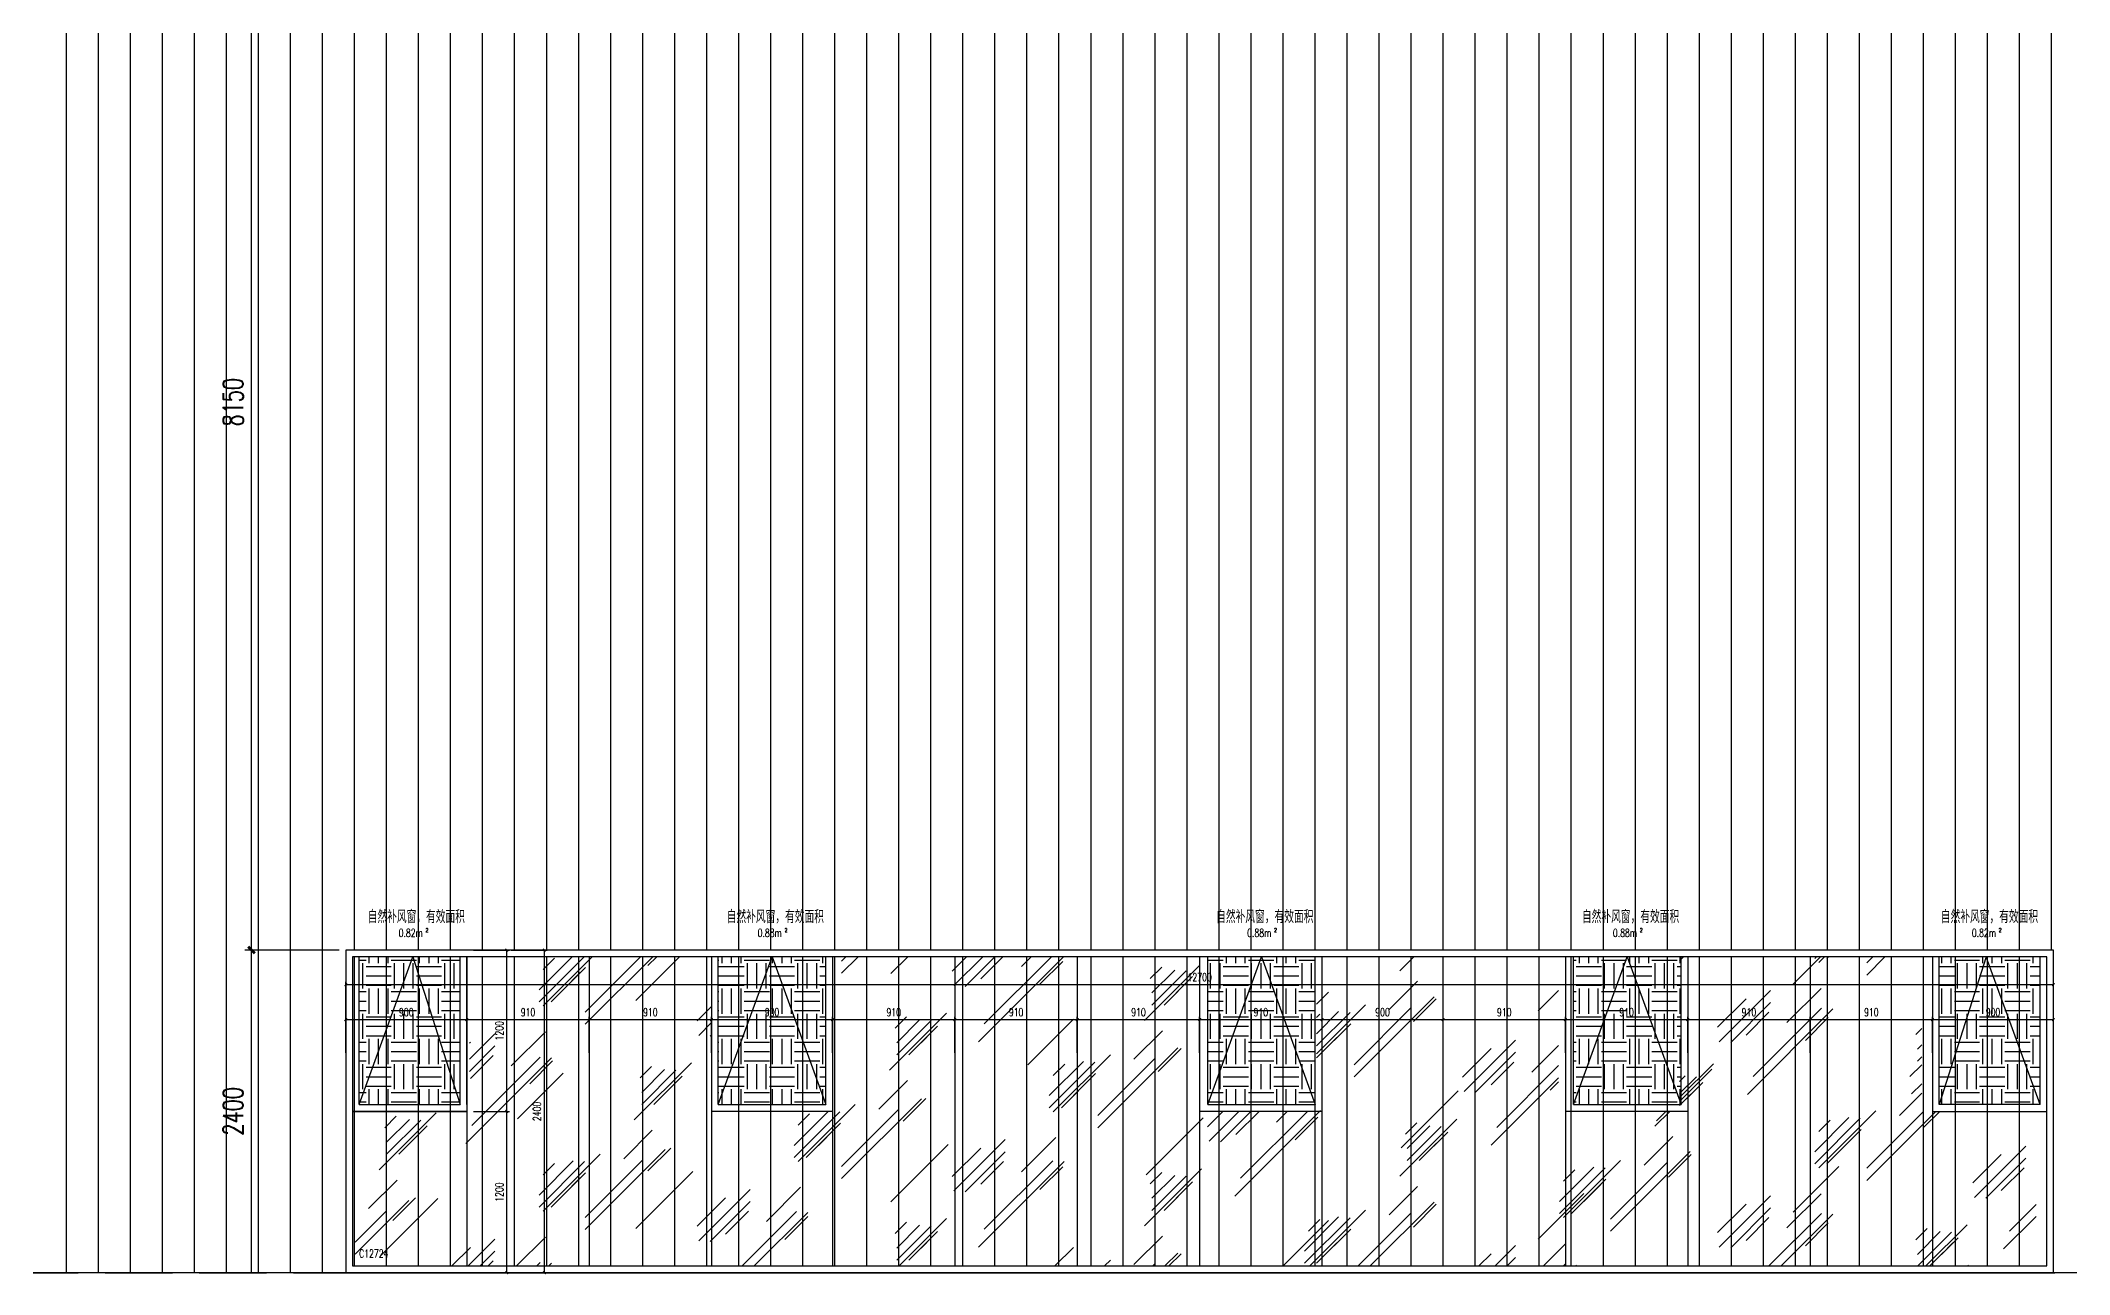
# Model space of a CAD drawing. Extents: x -2377130 to 293730, y -2 to 754590.
# Drawn here: x -158069 to -142981, y 517225 to 526402 of the extents above; entities that cross this region are included whole.
import ezdxf

# ---------------------------------------------------------------- set-up
doc = ezdxf.new("R2010")
doc.units = 0
doc.header["$LTSCALE"] = 1000
doc.header["$MEASUREMENT"] = 0
doc.linetypes.add('__DASH', pattern=[0.35, 0.25, -0.1])
doc.linetypes.add('DOTE', pattern=[2.42, 2, -0.2, 0.02, -0.2])
doc.layers.get('Defpoints').update_dxf_attribs({"color": 210})
for name, color, linetype in [('A-AXIS-DOTE', 14, 'DOTE'), ('A-AXIS-DP', 126, 'Continuous'), ('A-HATCH-2', 251, 'Continuous'), ('A-LIN-V', 9, 'Continuous'), ('A-WINDOW', 140, 'Continuous'), ('A-门窗表显示尺寸', 160, 'Continuous'), ('SPACE', 7, 'Continuous'), ('SPACE_HATCH', 8, 'Continuous')]:
    doc.layers.add(name, color=color, linetype=linetype)
doc.layers.add('A-WALL-HATCH', color=8, linetype='Continuous', lineweight=13)
doc.styles.add('_TCH_DIM_T3', font='SIMPLEX', dxfattribs={"width": 0.705882, "bigfont": 'GBCBIG'})
doc.styles.add('_TCH_SPACE', font='SIMPLEX', dxfattribs={"height": 5, "bigfont": 'GBCBIG'})
doc.styles.add('A-DIM_T3', font='SIMPLEX', dxfattribs={"width": 0.705882, "bigfont": 'GBCBIG'})
doc.styles.add('A-STANDARD', font='SIMPLEX', dxfattribs={"bigfont": 'GBCBIG'})
doc.dimstyles.new('A-DIM&&20', dxfattribs={"dimtxt": 59.5, "dimasz": 20, "dimexe": 20, "dimexo": 20, "dimgap": 25.25, "dimtad": 1, "dimdec": 0, "dimzin": 0, "dimdsep": 46, "dimtxsty": 'A-DIM_T3', "dimblk": 'ARCHTICK', "dimcen": 0.09, "dimclrt": 7, "dimazin": 2, "dimtfac": 1, "dimtdec": 0, "dimtix": 1, "dimtmove": 2, "dimatfit": 3, "dimfxl": 0, "dimtolj": 1, "dimtzin": 0, "dimarcsym": 0})
pattern_1 = [(0, (-244898.66, 1e-10), (187.5, 187.5), [187.5, -187.5]), (0, (-244898.66, 70.31), (187.5, 187.5), [187.5, -187.5]), (0, (-244898.66, 140.63), (187.5, 187.5), [187.5, -187.5]), (90, (-244875.23, 164.06), (-187.5, 187.5), [187.5, -187.5]), (90, (-244804.91, 164.06), (-187.5, 187.5), [187.5, -187.5]), (90, (-244734.6, 164.06), (-187.5, 187.5), [187.5, -187.5])]

# ---------------------------------------------------------------- blocks, each defined once
blk = doc.blocks.new('_ArchTick')
at = {"color": 0, "linetype": 'ByBlock', "const_width": 0.4}
blk.add_lwpolyline([(-0.5, -0.5), (0.5, 0.5)], dxfattribs=at)
blk = doc.blocks.new('*D1254')
at = {"layer": 'A-门窗表显示尺寸', "color": 0, "lineweight": -2}
for p, q in [((-154569, 519637), (-154302, 519637)), ((-154322, 517237), (-154322, 519637)), ((-154569, 517237), (-154302, 517237))]:
    blk.add_line(p, q, dxfattribs=at)
at = {"layer": 'Defpoints', "color": 0}
for p in [(-154589, 519637), (-154322, 519637), (-154589, 517237)]:
    blk.add_point(p, dxfattribs=at)
at = {"layer": 'A-门窗表显示尺寸', "color": 0, "lineweight": -2, "xscale": 20, "yscale": 20, "zscale": 20}
for p, rotation in [((-154322, 519637), 90), ((-154322, 517237), 270)]:
    blk.add_blockref('_ArchTick', p, dxfattribs=dict(at, rotation=rotation))
at = {"layer": 'A-门窗表显示尺寸', "color": 7, "insert": (-154377, 518437), "char_height": 59.5, "attachment_point": 5, "rotation": 90, "style": 'A-DIM_T3'}
blk.add_mtext('\\A1;2400', dxfattribs=at)
blk = doc.blocks.new('*D1255')
at = {"layer": 'A-门窗表显示尺寸', "color": 0, "lineweight": -2}
for p, q in [((-155799, 519132), (-155799, 519400)), ((-155799, 519380), (-143099, 519380)), ((-143099, 519132), (-143099, 519400))]:
    blk.add_line(p, q, dxfattribs=at)
at = {"layer": 'Defpoints', "color": 0}
for p in [(-143099, 519380), (-155799, 519112), (-143099, 519112)]:
    blk.add_point(p, dxfattribs=at)
at = {"layer": 'A-门窗表显示尺寸', "color": 0, "lineweight": -2, "xscale": 20, "yscale": 20, "zscale": 20, "rotation": 180}
blk.add_blockref('_ArchTick', (-155799, 519380), dxfattribs=at)
at = {"layer": 'A-门窗表显示尺寸', "color": 0, "lineweight": -2, "xscale": 20, "yscale": 20, "zscale": 20}
blk.add_blockref('_ArchTick', (-143099, 519380), dxfattribs=at)
at = {"layer": 'A-门窗表显示尺寸', "color": 7, "insert": (-149449, 519435), "char_height": 59.5, "attachment_point": 5, "style": 'A-DIM_T3'}
blk.add_mtext('\\A1;12700', dxfattribs=at)
blk = doc.blocks.new('*D1256')
at = {"layer": 'A-门窗表显示尺寸', "color": 0, "lineweight": -2}
for p, q in [((-155799, 518872), (-155799, 519140)), ((-155799, 519120), (-154899, 519120)), ((-154899, 518872), (-154899, 519140))]:
    blk.add_line(p, q, dxfattribs=at)
at = {"layer": 'Defpoints', "color": 0}
for p in [(-154899, 519120), (-155799, 518852), (-154899, 518852)]:
    blk.add_point(p, dxfattribs=at)
at = {"layer": 'A-门窗表显示尺寸', "color": 0, "lineweight": -2, "xscale": 20, "yscale": 20, "zscale": 20, "rotation": 180}
blk.add_blockref('_ArchTick', (-155799, 519120), dxfattribs=at)
at = {"layer": 'A-门窗表显示尺寸', "color": 0, "lineweight": -2, "xscale": 20, "yscale": 20, "zscale": 20}
blk.add_blockref('_ArchTick', (-154899, 519120), dxfattribs=at)
at = {"layer": 'A-门窗表显示尺寸', "color": 7, "insert": (-155349, 519175), "char_height": 59.5, "attachment_point": 5, "style": 'A-DIM_T3'}
blk.add_mtext('\\A1;900', dxfattribs=at)
blk = doc.blocks.new('*D1263')
at = {"layer": 'A-门窗表显示尺寸', "color": 0, "lineweight": -2}
for p, q in [((-154899, 518872), (-154899, 519140)), ((-154899, 519120), (-153989, 519120)), ((-153989, 518872), (-153989, 519140))]:
    blk.add_line(p, q, dxfattribs=at)
at = {"layer": 'Defpoints', "color": 0}
for p in [(-153989, 519120), (-154899, 518852), (-153989, 518852)]:
    blk.add_point(p, dxfattribs=at)
at = {"layer": 'A-门窗表显示尺寸', "color": 0, "lineweight": -2, "xscale": 20, "yscale": 20, "zscale": 20, "rotation": 180}
blk.add_blockref('_ArchTick', (-154899, 519120), dxfattribs=at)
at = {"layer": 'A-门窗表显示尺寸', "color": 0, "lineweight": -2, "xscale": 20, "yscale": 20, "zscale": 20}
blk.add_blockref('_ArchTick', (-153989, 519120), dxfattribs=at)
at = {"layer": 'A-门窗表显示尺寸', "color": 7, "insert": (-154444, 519175), "char_height": 59.5, "attachment_point": 5, "style": 'A-DIM_T3'}
blk.add_mtext('\\A1;910', dxfattribs=at)
blk = doc.blocks.new('*D1264')
at = {"layer": 'A-门窗表显示尺寸', "color": 0, "lineweight": -2}
for p, q in [((-153989, 518872), (-153989, 519140)), ((-153989, 519120), (-153079, 519120)), ((-153079, 518872), (-153079, 519140))]:
    blk.add_line(p, q, dxfattribs=at)
at = {"layer": 'Defpoints', "color": 0}
for p in [(-153079, 519120), (-153989, 518852), (-153079, 518852)]:
    blk.add_point(p, dxfattribs=at)
at = {"layer": 'A-门窗表显示尺寸', "color": 0, "lineweight": -2, "xscale": 20, "yscale": 20, "zscale": 20, "rotation": 180}
blk.add_blockref('_ArchTick', (-153989, 519120), dxfattribs=at)
at = {"layer": 'A-门窗表显示尺寸', "color": 0, "lineweight": -2, "xscale": 20, "yscale": 20, "zscale": 20}
blk.add_blockref('_ArchTick', (-153079, 519120), dxfattribs=at)
at = {"layer": 'A-门窗表显示尺寸', "color": 7, "insert": (-153534, 519175), "char_height": 59.5, "attachment_point": 5, "style": 'A-DIM_T3'}
blk.add_mtext('\\A1;910', dxfattribs=at)
blk = doc.blocks.new('*D1265')
at = {"layer": 'A-门窗表显示尺寸', "color": 0, "lineweight": -2}
for p, q in [((-153079, 518872), (-153079, 519140)), ((-153079, 519120), (-152179, 519120)), ((-152179, 518872), (-152179, 519140))]:
    blk.add_line(p, q, dxfattribs=at)
at = {"layer": 'Defpoints', "color": 0}
for p in [(-152179, 519120), (-153079, 518852), (-152179, 518852)]:
    blk.add_point(p, dxfattribs=at)
at = {"layer": 'A-门窗表显示尺寸', "color": 0, "lineweight": -2, "xscale": 20, "yscale": 20, "zscale": 20, "rotation": 180}
blk.add_blockref('_ArchTick', (-153079, 519120), dxfattribs=at)
at = {"layer": 'A-门窗表显示尺寸', "color": 0, "lineweight": -2, "xscale": 20, "yscale": 20, "zscale": 20}
blk.add_blockref('_ArchTick', (-152179, 519120), dxfattribs=at)
at = {"layer": 'A-门窗表显示尺寸', "color": 7, "insert": (-152629, 519175), "char_height": 59.5, "attachment_point": 5, "style": 'A-DIM_T3'}
blk.add_mtext('\\A1;900', dxfattribs=at)
blk = doc.blocks.new('*D1266')
at = {"layer": 'A-门窗表显示尺寸', "color": 0, "lineweight": -2}
for p, q in [((-152179, 518872), (-152179, 519140)), ((-152179, 519120), (-151269, 519120)), ((-151269, 518872), (-151269, 519140))]:
    blk.add_line(p, q, dxfattribs=at)
at = {"layer": 'Defpoints', "color": 0}
for p in [(-151269, 519120), (-152179, 518852), (-151269, 518852)]:
    blk.add_point(p, dxfattribs=at)
at = {"layer": 'A-门窗表显示尺寸', "color": 0, "lineweight": -2, "xscale": 20, "yscale": 20, "zscale": 20, "rotation": 180}
blk.add_blockref('_ArchTick', (-152179, 519120), dxfattribs=at)
at = {"layer": 'A-门窗表显示尺寸', "color": 0, "lineweight": -2, "xscale": 20, "yscale": 20, "zscale": 20}
blk.add_blockref('_ArchTick', (-151269, 519120), dxfattribs=at)
at = {"layer": 'A-门窗表显示尺寸', "color": 7, "insert": (-151724, 519175), "char_height": 59.5, "attachment_point": 5, "style": 'A-DIM_T3'}
blk.add_mtext('\\A1;910', dxfattribs=at)
blk = doc.blocks.new('*D1267')
at = {"layer": 'A-门窗表显示尺寸', "color": 0, "lineweight": -2}
for p, q in [((-151269, 518872), (-151269, 519140)), ((-151269, 519120), (-150359, 519120)), ((-150359, 518872), (-150359, 519140))]:
    blk.add_line(p, q, dxfattribs=at)
at = {"layer": 'Defpoints', "color": 0}
for p in [(-150359, 519120), (-151269, 518852), (-150359, 518852)]:
    blk.add_point(p, dxfattribs=at)
at = {"layer": 'A-门窗表显示尺寸', "color": 0, "lineweight": -2, "xscale": 20, "yscale": 20, "zscale": 20, "rotation": 180}
blk.add_blockref('_ArchTick', (-151269, 519120), dxfattribs=at)
at = {"layer": 'A-门窗表显示尺寸', "color": 0, "lineweight": -2, "xscale": 20, "yscale": 20, "zscale": 20}
blk.add_blockref('_ArchTick', (-150359, 519120), dxfattribs=at)
at = {"layer": 'A-门窗表显示尺寸', "color": 7, "insert": (-150814, 519175), "char_height": 59.5, "attachment_point": 5, "style": 'A-DIM_T3'}
blk.add_mtext('\\A1;910', dxfattribs=at)
blk = doc.blocks.new('*D1268')
at = {"layer": 'A-门窗表显示尺寸', "color": 0, "lineweight": -2}
for p, q in [((-150359, 518872), (-150359, 519140)), ((-150359, 519120), (-149449, 519120)), ((-149449, 518872), (-149449, 519140))]:
    blk.add_line(p, q, dxfattribs=at)
at = {"layer": 'Defpoints', "color": 0}
for p in [(-149449, 519120), (-150359, 518852), (-149449, 518852)]:
    blk.add_point(p, dxfattribs=at)
at = {"layer": 'A-门窗表显示尺寸', "color": 0, "lineweight": -2, "xscale": 20, "yscale": 20, "zscale": 20, "rotation": 180}
blk.add_blockref('_ArchTick', (-150359, 519120), dxfattribs=at)
at = {"layer": 'A-门窗表显示尺寸', "color": 0, "lineweight": -2, "xscale": 20, "yscale": 20, "zscale": 20}
blk.add_blockref('_ArchTick', (-149449, 519120), dxfattribs=at)
at = {"layer": 'A-门窗表显示尺寸', "color": 7, "insert": (-149904, 519175), "char_height": 59.5, "attachment_point": 5, "style": 'A-DIM_T3'}
blk.add_mtext('\\A1;910', dxfattribs=at)
blk = doc.blocks.new('*D1269')
at = {"layer": 'A-门窗表显示尺寸', "color": 0, "lineweight": -2}
for p, q in [((-149449, 518872), (-149449, 519140)), ((-149449, 519120), (-148539, 519120)), ((-148539, 518872), (-148539, 519140))]:
    blk.add_line(p, q, dxfattribs=at)
at = {"layer": 'Defpoints', "color": 0}
for p in [(-148539, 519120), (-149449, 518852), (-148539, 518852)]:
    blk.add_point(p, dxfattribs=at)
at = {"layer": 'A-门窗表显示尺寸', "color": 0, "lineweight": -2, "xscale": 20, "yscale": 20, "zscale": 20, "rotation": 180}
blk.add_blockref('_ArchTick', (-149449, 519120), dxfattribs=at)
at = {"layer": 'A-门窗表显示尺寸', "color": 0, "lineweight": -2, "xscale": 20, "yscale": 20, "zscale": 20}
blk.add_blockref('_ArchTick', (-148539, 519120), dxfattribs=at)
at = {"layer": 'A-门窗表显示尺寸', "color": 7, "insert": (-148994, 519175), "char_height": 59.5, "attachment_point": 5, "style": 'A-DIM_T3'}
blk.add_mtext('\\A1;910', dxfattribs=at)
blk = doc.blocks.new('*D1270')
at = {"layer": 'A-门窗表显示尺寸', "color": 0, "lineweight": -2}
for p, q in [((-148539, 518872), (-148539, 519140)), ((-148539, 519120), (-147639, 519120)), ((-147639, 518872), (-147639, 519140))]:
    blk.add_line(p, q, dxfattribs=at)
at = {"layer": 'Defpoints', "color": 0}
for p in [(-147639, 519120), (-148539, 518852), (-147639, 518852)]:
    blk.add_point(p, dxfattribs=at)
at = {"layer": 'A-门窗表显示尺寸', "color": 0, "lineweight": -2, "xscale": 20, "yscale": 20, "zscale": 20, "rotation": 180}
blk.add_blockref('_ArchTick', (-148539, 519120), dxfattribs=at)
at = {"layer": 'A-门窗表显示尺寸', "color": 0, "lineweight": -2, "xscale": 20, "yscale": 20, "zscale": 20}
blk.add_blockref('_ArchTick', (-147639, 519120), dxfattribs=at)
at = {"layer": 'A-门窗表显示尺寸', "color": 7, "insert": (-148089, 519175), "char_height": 59.5, "attachment_point": 5, "style": 'A-DIM_T3'}
blk.add_mtext('\\A1;900', dxfattribs=at)
blk = doc.blocks.new('*D1271')
at = {"layer": 'A-门窗表显示尺寸', "color": 0, "lineweight": -2}
for p, q in [((-147639, 518872), (-147639, 519140)), ((-147639, 519120), (-146729, 519120)), ((-146729, 518872), (-146729, 519140))]:
    blk.add_line(p, q, dxfattribs=at)
at = {"layer": 'Defpoints', "color": 0}
for p in [(-146729, 519120), (-147639, 518852), (-146729, 518852)]:
    blk.add_point(p, dxfattribs=at)
at = {"layer": 'A-门窗表显示尺寸', "color": 0, "lineweight": -2, "xscale": 20, "yscale": 20, "zscale": 20, "rotation": 180}
blk.add_blockref('_ArchTick', (-147639, 519120), dxfattribs=at)
at = {"layer": 'A-门窗表显示尺寸', "color": 0, "lineweight": -2, "xscale": 20, "yscale": 20, "zscale": 20}
blk.add_blockref('_ArchTick', (-146729, 519120), dxfattribs=at)
at = {"layer": 'A-门窗表显示尺寸', "color": 7, "insert": (-147184, 519175), "char_height": 59.5, "attachment_point": 5, "style": 'A-DIM_T3'}
blk.add_mtext('\\A1;910', dxfattribs=at)
blk = doc.blocks.new('*D1257')
at = {"layer": 'A-门窗表显示尺寸', "color": 0, "lineweight": -2}
for p, q in [((-146729, 518872), (-146729, 519140)), ((-146729, 519120), (-145819, 519120)), ((-145819, 518872), (-145819, 519140))]:
    blk.add_line(p, q, dxfattribs=at)
at = {"layer": 'Defpoints', "color": 0}
for p in [(-145819, 519120), (-146729, 518852), (-145819, 518852)]:
    blk.add_point(p, dxfattribs=at)
at = {"layer": 'A-门窗表显示尺寸', "color": 0, "lineweight": -2, "xscale": 20, "yscale": 20, "zscale": 20, "rotation": 180}
blk.add_blockref('_ArchTick', (-146729, 519120), dxfattribs=at)
at = {"layer": 'A-门窗表显示尺寸', "color": 0, "lineweight": -2, "xscale": 20, "yscale": 20, "zscale": 20}
blk.add_blockref('_ArchTick', (-145819, 519120), dxfattribs=at)
at = {"layer": 'A-门窗表显示尺寸', "color": 7, "insert": (-146274, 519175), "char_height": 59.5, "attachment_point": 5, "style": 'A-DIM_T3'}
blk.add_mtext('\\A1;910', dxfattribs=at)
blk = doc.blocks.new('*D1258')
at = {"layer": 'A-门窗表显示尺寸', "color": 0, "lineweight": -2}
for p, q in [((-145819, 518872), (-145819, 519140)), ((-145819, 519120), (-144909, 519120)), ((-144909, 518872), (-144909, 519140))]:
    blk.add_line(p, q, dxfattribs=at)
at = {"layer": 'Defpoints', "color": 0}
for p in [(-144909, 519120), (-145819, 518852), (-144909, 518852)]:
    blk.add_point(p, dxfattribs=at)
at = {"layer": 'A-门窗表显示尺寸', "color": 0, "lineweight": -2, "xscale": 20, "yscale": 20, "zscale": 20, "rotation": 180}
blk.add_blockref('_ArchTick', (-145819, 519120), dxfattribs=at)
at = {"layer": 'A-门窗表显示尺寸', "color": 0, "lineweight": -2, "xscale": 20, "yscale": 20, "zscale": 20}
blk.add_blockref('_ArchTick', (-144909, 519120), dxfattribs=at)
at = {"layer": 'A-门窗表显示尺寸', "color": 7, "insert": (-145364, 519175), "char_height": 59.5, "attachment_point": 5, "style": 'A-DIM_T3'}
blk.add_mtext('\\A1;910', dxfattribs=at)
blk = doc.blocks.new('*D1259')
at = {"layer": 'A-门窗表显示尺寸', "color": 0, "lineweight": -2}
for p, q in [((-144909, 518872), (-144909, 519140)), ((-144909, 519120), (-143999, 519120)), ((-143999, 518872), (-143999, 519140))]:
    blk.add_line(p, q, dxfattribs=at)
at = {"layer": 'Defpoints', "color": 0}
for p in [(-143999, 519120), (-144909, 518852), (-143999, 518852)]:
    blk.add_point(p, dxfattribs=at)
at = {"layer": 'A-门窗表显示尺寸', "color": 0, "lineweight": -2, "xscale": 20, "yscale": 20, "zscale": 20, "rotation": 180}
blk.add_blockref('_ArchTick', (-144909, 519120), dxfattribs=at)
at = {"layer": 'A-门窗表显示尺寸', "color": 0, "lineweight": -2, "xscale": 20, "yscale": 20, "zscale": 20}
blk.add_blockref('_ArchTick', (-143999, 519120), dxfattribs=at)
at = {"layer": 'A-门窗表显示尺寸', "color": 7, "insert": (-144454, 519175), "char_height": 59.5, "attachment_point": 5, "style": 'A-DIM_T3'}
blk.add_mtext('\\A1;910', dxfattribs=at)
blk = doc.blocks.new('*D1260')
at = {"layer": 'A-门窗表显示尺寸', "color": 0, "lineweight": -2}
for p, q in [((-143999, 518872), (-143999, 519140)), ((-143999, 519120), (-143099, 519120)), ((-143099, 518872), (-143099, 519140))]:
    blk.add_line(p, q, dxfattribs=at)
at = {"layer": 'Defpoints', "color": 0}
for p in [(-143099, 519120), (-143999, 518852), (-143099, 518852)]:
    blk.add_point(p, dxfattribs=at)
at = {"layer": 'A-门窗表显示尺寸', "color": 0, "lineweight": -2, "xscale": 20, "yscale": 20, "zscale": 20, "rotation": 180}
blk.add_blockref('_ArchTick', (-143999, 519120), dxfattribs=at)
at = {"layer": 'A-门窗表显示尺寸', "color": 0, "lineweight": -2, "xscale": 20, "yscale": 20, "zscale": 20}
blk.add_blockref('_ArchTick', (-143099, 519120), dxfattribs=at)
at = {"layer": 'A-门窗表显示尺寸', "color": 7, "insert": (-143549, 519175), "char_height": 59.5, "attachment_point": 5, "style": 'A-DIM_T3'}
blk.add_mtext('\\A1;900', dxfattribs=at)
blk = doc.blocks.new('*D1261')
at = {"layer": 'A-门窗表显示尺寸', "color": 0, "lineweight": -2}
for p, q in [((-154849, 518437), (-154582, 518437)), ((-154602, 517237), (-154602, 518437)), ((-154849, 517237), (-154582, 517237))]:
    blk.add_line(p, q, dxfattribs=at)
at = {"layer": 'Defpoints', "color": 0}
for p in [(-154869, 518437), (-154602, 518437), (-154869, 517237)]:
    blk.add_point(p, dxfattribs=at)
at = {"layer": 'A-门窗表显示尺寸', "color": 0, "lineweight": -2, "xscale": 20, "yscale": 20, "zscale": 20}
for p, rotation in [((-154602, 518437), 90), ((-154602, 517237), 270)]:
    blk.add_blockref('_ArchTick', p, dxfattribs=dict(at, rotation=rotation))
at = {"layer": 'A-门窗表显示尺寸', "color": 7, "insert": (-154657, 517837), "char_height": 59.5, "attachment_point": 5, "rotation": 90, "style": 'A-DIM_T3'}
blk.add_mtext('\\A1;1200', dxfattribs=at)
blk = doc.blocks.new('*D1262')
at = {"layer": 'A-门窗表显示尺寸', "color": 0, "lineweight": -2}
for p, q in [((-154849, 519637), (-154582, 519637)), ((-154602, 518437), (-154602, 519637)), ((-154849, 518437), (-154582, 518437))]:
    blk.add_line(p, q, dxfattribs=at)
at = {"layer": 'Defpoints', "color": 0}
for p in [(-154869, 519637), (-154602, 519637), (-154869, 518437)]:
    blk.add_point(p, dxfattribs=at)
at = {"layer": 'A-门窗表显示尺寸', "color": 0, "lineweight": -2, "xscale": 20, "yscale": 20, "zscale": 20}
for p, rotation in [((-154602, 519637), 90), ((-154602, 518437), 270)]:
    blk.add_blockref('_ArchTick', p, dxfattribs=dict(at, rotation=rotation))
at = {"layer": 'A-门窗表显示尺寸', "color": 7, "insert": (-154657, 519037), "char_height": 59.5, "attachment_point": 5, "rotation": 90, "style": 'A-DIM_T3'}
blk.add_mtext('\\A1;1200', dxfattribs=at)

msp = doc.modelspace()

# ---------------------------------------------------------------- hatches: boundary and pattern name
at = {"layer": 'A-WALL-HATCH'}
h = msp.add_hatch(dxfattribs=at)
h.set_pattern_fill('玻璃2', color=8, scale=100)
h.set_pattern_definition([(45, (1600731.1, 60), (0, 1527.35065), [600, -360, 600, -360, 240, -523.28157]), (45, (1600701.1, 90), (0, 1527.35065), [480, -600, 360, -360, 420, -463.28157]), (45, (1600701.1, 180), (0, 1527.35065), [360, -720, 240, -360, 540, -463.28157]), (45, (1600791.1, 90), (0, 1527.35065), [360, -720, 300, -1303.2815]), (45, (1600881.1, 180), (0, 1527.35065), [180, -900, 120, -1483.2815]), (45, (1600731.1, 330), (0, 1527.35065), [120, -900, 120, -480, 300, -763.28157]), (45, (1601271.1, 240), (0, 1527.35065), [600, -900, 720, -475.2816]), (45, (1601271.1, 150), (0, 1527.35065), [840, -600, 900, -355.2816]), (45, (1601421.1, 270), (0, -1697.0563), [600, -840, 480, -763.2816]), (45, (1601331.1, 450), (0, 1527.35065), [300, -1200, 360, -823.2816]), (45, (1601511.1, 360), (0, 1527.35065), [240, -1200, 240, -1003.2815])])
h.paths.add_polyline_path([(-155729.3, 517287.5), (-143229.3, 517287.5), (-143229.3, 518437.5), (-144079.3, 518437.5), (-144079.3, 519587.5), (-145879.3, 519587.5), (-145879.3, 518437.5), (-146779.3, 518437.5), (-146779.3, 519587.5), (-148579.3, 519587.5), (-148579.3, 518437.5), (-149449.3, 518437.5), (-149449.3, 519587.5), (-152179.3, 519587.5), (-152179.3, 518437.5), (-153079.3, 518437.5), (-153079.3, 519587.5), (-154879.3, 519587.5), (-154879.3, 518437.5), (-155729.3, 518437.5)])
at = {"layer": 'SPACE_HATCH'}
h = msp.add_hatch(dxfattribs=at)
h.set_pattern_fill('土壤', color=8, scale=50, style=0)
h.set_pattern_definition(pattern_1)
h.paths.add_polyline_path([(-154949.3, 518487.5), (-155699.3, 518487.5), (-155699.3, 519587.5), (-154949.3, 519587.5)])
h = msp.add_hatch(dxfattribs=at)
h.set_pattern_fill('土壤', color=8, scale=50, style=0)
h.set_pattern_definition(pattern_1)
h.paths.add_polyline_path([(-152229.3, 518487.5), (-153029.3, 518487.5), (-153029.3, 519587.5), (-152229.3, 519587.5)])
h = msp.add_hatch(dxfattribs=at)
h.set_pattern_fill('土壤', color=8, scale=50, style=0)
h.set_pattern_definition(pattern_1)
h.paths.add_polyline_path([(-152229.3, 518487.5), (-153029.3, 518487.5), (-153029.3, 519587.5), (-152229.3, 519587.5)])
h = msp.add_hatch(dxfattribs=at)
h.set_pattern_fill('土壤', color=8, scale=50, style=0)
h.set_pattern_definition(pattern_1)
h.paths.add_polyline_path([(-148589.3, 518487.5), (-149389.3, 518487.5), (-149389.3, 519587.5), (-148589.3, 519587.5)])
h = msp.add_hatch(dxfattribs=at)
h.set_pattern_fill('土壤', color=8, scale=50, style=0)
h.set_pattern_definition(pattern_1)
h.paths.add_polyline_path([(-148589.3, 518487.5), (-149389.3, 518487.5), (-149389.3, 519587.5), (-148589.3, 519587.5)])
h = msp.add_hatch(dxfattribs=at)
h.set_pattern_fill('土壤', color=8, scale=50, style=0)
h.set_pattern_definition(pattern_1)
h.paths.add_polyline_path([(-145869.3, 518487.5), (-146669.3, 518487.5), (-146669.3, 519587.5), (-145869.3, 519587.5)])
h = msp.add_hatch(dxfattribs=at)
h.set_pattern_fill('土壤', color=8, scale=50, style=0)
h.set_pattern_definition(pattern_1)
h.paths.add_polyline_path([(-145869.3, 518487.5), (-146669.3, 518487.5), (-146669.3, 519587.5), (-145869.3, 519587.5)])
h = msp.add_hatch(dxfattribs=at)
h.set_pattern_fill('土壤', color=8, scale=50, style=0)
h.set_pattern_definition(pattern_1)
h.paths.add_polyline_path([(-143949.3, 518487.5), (-143199.3, 518487.5), (-143199.3, 519587.5), (-143949.3, 519587.5)])

# ---------------------------------------------------------------- linework, layer by layer
at = {"layer": 'A-AXIS-DOTE', "color": 8, "linetype": '__DASH', "ltscale": 2}
msp.add_line((-252788.4, 517237.5), (-54309.8, 517237.5), dxfattribs=at)
at = {"layer": 'A-AXIS-DP', "color": 8}
for p, q in [((-156500, 519637.5), (-156500, 527787.5)), ((-155849.3, 519637.5), (-156550, 519637.5)), ((-155849.3, 519637.5), (-156550, 519637.5)), ((-156500, 517237.5), (-156500, 519637.5))]:
    msp.add_line(p, q, dxfattribs=at)
at = {"layer": 'A-HATCH-2', "color": 8, "linetype": 'Continuous'}
for p, q in [((-157876.9, 517237.5), (-157876.9, 535687.5)), ((-157638.8, 517237.5), (-157638.8, 535687.5)), ((-157400.6, 517237.5), (-157400.6, 535687.5)), ((-157162.5, 517237.5), (-157162.5, 535687.5)), ((-156924.4, 517237.5), (-156924.4, 535687.5)), ((-156686.2, 517237.5), (-156686.2, 535687.5)), ((-156448.1, 517237.5), (-156448.1, 535687.5)), ((-156210, 517237.5), (-156210, 535687.5)), ((-155971.9, 517237.5), (-155971.9, 535687.5)), ((-155733.8, 519637.5), (-155733.8, 535687.5)), ((-155495.6, 519637.5), (-155495.6, 535687.5)), ((-155257.5, 519637.5), (-155257.5, 535687.5)), ((-155019.4, 519637.5), (-155019.4, 535687.5)), ((-154781.2, 519637.5), (-154781.2, 535687.5)), ((-154543.1, 519637.5), (-154543.1, 535687.5)), ((-154305, 519637.5), (-154305, 535687.5)), ((-154066.9, 519637.5), (-154066.9, 535687.5)), ((-153828.8, 519637.5), (-153828.8, 535687.5)), ((-153590.6, 519637.5), (-153590.6, 535687.5)), ((-153352.5, 519637.5), (-153352.5, 535687.5)), ((-153114.4, 519637.5), (-153114.4, 535687.5)), ((-152876.2, 519637.5), (-152876.2, 535687.5)), ((-152638.1, 519637.5), (-152638.1, 535687.5)), ((-152400, 519637.5), (-152400, 535687.5)), ((-152161.9, 519637.5), (-152161.9, 535687.5)), ((-151923.8, 519637.5), (-151923.8, 535687.5)), ((-151685.6, 519637.5), (-151685.6, 535687.5)), ((-151447.5, 519637.5), (-151447.5, 535687.5)), ((-151209.4, 519637.5), (-151209.4, 535687.5)), ((-150971.2, 519637.5), (-150971.2, 535687.5)), ((-150733.1, 519637.5), (-150733.1, 535687.5)), ((-150495, 519637.5), (-150495, 535687.5)), ((-150256.9, 519637.5), (-150256.9, 535687.5)), ((-150018.8, 519637.5), (-150018.8, 535687.5)), ((-149780.6, 519637.5), (-149780.6, 535687.5)), ((-149542.5, 519637.5), (-149542.5, 535687.5)), ((-149304.4, 519637.5), (-149304.4, 535687.5)), ((-149066.2, 519637.5), (-149066.2, 535687.5)), ((-148828.1, 519637.5), (-148828.1, 535687.5)), ((-148590, 519637.5), (-148590, 535687.5)), ((-148351.9, 519637.5), (-148351.9, 535687.5)), ((-148113.8, 519637.5), (-148113.8, 535687.5)), ((-147875.6, 519637.5), (-147875.6, 535687.5)), ((-147637.5, 519637.5), (-147637.5, 535687.5)), ((-147399.4, 519637.5), (-147399.4, 535687.5)), ((-147161.2, 519637.5), (-147161.2, 535687.5)), ((-146923.1, 519637.5), (-146923.1, 535687.5)), ((-146685, 519637.5), (-146685, 535687.5)), ((-146446.9, 519637.5), (-146446.9, 535687.5)), ((-146208.8, 519637.5), (-146208.8, 535687.5)), ((-145970.6, 519637.5), (-145970.6, 535687.5)), ((-145732.5, 519637.5), (-145732.5, 535687.5)), ((-145494.4, 519637.5), (-145494.4, 535687.5)), ((-145256.2, 519637.5), (-145256.2, 535687.5)), ((-145018.1, 519637.5), (-145018.1, 535687.5)), ((-144780, 519637.5), (-144780, 535687.5)), ((-144541.9, 519637.5), (-144541.9, 535687.5)), ((-144303.8, 519637.5), (-144303.8, 535687.5)), ((-144065.6, 519637.5), (-144065.6, 535687.5)), ((-143827.5, 519637.5), (-143827.5, 535687.5)), ((-143589.4, 519637.5), (-143589.4, 535687.5)), ((-143351.2, 519637.5), (-143351.2, 535687.5)), ((-143113.1, 519637.5), (-143113.1, 535687.5)), ((-155733.8, 517287.5), (-155733.8, 519587.5)), ((-155495.6, 517287.5), (-155495.6, 519587.5)), ((-155257.5, 517287.5), (-155257.5, 519587.5)), ((-155019.4, 517287.5), (-155019.4, 519587.5)), ((-154781.2, 517287.5), (-154781.2, 519587.5)), ((-154543.1, 517287.5), (-154543.1, 519587.5)), ((-154305, 517287.5), (-154305, 519587.5)), ((-154066.9, 517287.5), (-154066.9, 519587.5)), ((-153828.8, 517287.5), (-153828.8, 519587.5)), ((-153590.6, 517287.5), (-153590.6, 519587.5)), ((-153352.5, 517287.5), (-153352.5, 519587.5)), ((-153114.4, 517287.5), (-153114.4, 519587.5)), ((-152876.2, 517287.5), (-152876.2, 519587.5)), ((-152638.1, 517287.5), (-152638.1, 519587.5)), ((-152400, 517287.5), (-152400, 519587.5)), ((-152161.9, 517287.5), (-152161.9, 519587.5)), ((-151923.8, 517287.5), (-151923.8, 519587.5)), ((-151685.6, 517287.5), (-151685.6, 519587.5)), ((-151447.5, 517287.5), (-151447.5, 519587.5)), ((-151209.4, 517287.5), (-151209.4, 519587.5)), ((-150971.2, 517287.5), (-150971.2, 519587.5)), ((-150733.1, 517287.5), (-150733.1, 519587.5)), ((-150495, 517287.5), (-150495, 519587.5)), ((-150256.9, 517287.5), (-150256.9, 519587.5)), ((-150018.8, 517287.5), (-150018.8, 519587.5)), ((-149780.6, 517287.5), (-149780.6, 519587.5)), ((-149542.5, 517287.5), (-149542.5, 519587.5)), ((-149304.4, 517287.5), (-149304.4, 519587.5)), ((-149066.2, 517287.5), (-149066.2, 519587.5)), ((-148828.1, 517287.5), (-148828.1, 519587.5)), ((-148590, 517287.5), (-148590, 519587.5)), ((-148351.9, 517287.5), (-148351.9, 519587.5)), ((-148113.8, 517287.5), (-148113.8, 519587.5)), ((-147875.6, 517287.5), (-147875.6, 519587.5)), ((-147637.5, 517287.5), (-147637.5, 519587.5)), ((-147399.4, 517287.5), (-147399.4, 519587.5)), ((-147161.2, 517287.5), (-147161.2, 519587.5)), ((-146923.1, 517287.5), (-146923.1, 519587.5)), ((-146685, 517287.5), (-146685, 519587.5)), ((-146446.9, 517287.5), (-146446.9, 519587.5)), ((-146208.8, 517287.5), (-146208.8, 519587.5)), ((-145970.6, 517287.5), (-145970.6, 519587.5)), ((-145732.5, 517287.5), (-145732.5, 519587.5)), ((-145494.4, 517287.5), (-145494.4, 519587.5)), ((-145256.2, 517287.5), (-145256.2, 519587.5)), ((-145018.1, 517287.5), (-145018.1, 519587.5)), ((-144780, 517287.5), (-144780, 519587.5)), ((-144541.9, 517287.5), (-144541.9, 519587.5)), ((-144303.8, 517287.5), (-144303.8, 519587.5)), ((-144065.6, 517287.5), (-144065.6, 519587.5)), ((-143827.5, 517287.5), (-143827.5, 519587.5)), ((-143589.4, 517287.5), (-143589.4, 519587.5)), ((-143351.2, 517287.5), (-143351.2, 519587.5))]:
    msp.add_line(p, q, dxfattribs=at)
at = {"layer": 'A-LIN-V', "color": 8}
msp.add_line((-60499.3, 517237.5), (-246199.3, 517237.5), dxfattribs=at)
at = {"layer": 'A-WINDOW', "color": 8}
for p, q in [((-155699.3, 518487.5), (-155699.3, 519587.5)), ((-154949.3, 518487.5), (-154949.3, 519587.5)), ((-154899.3, 519587.5), (-154899.3, 517287.5)), ((-154899.3, 518487.5), (-154899.3, 519587.5)), ((-153989.3, 519587.5), (-153989.3, 517287.5)), ((-153079.3, 519587.5), (-153079.3, 517287.5)), ((-153029.3, 518487.5), (-153029.3, 519587.5)), ((-152229.3, 518487.5), (-152229.3, 519587.5)), ((-152179.3, 519587.5), (-152179.3, 517287.5)), ((-151269.3, 519587.5), (-151269.3, 517287.5)), ((-150359.3, 519587.5), (-150359.3, 517287.5)), ((-149449.3, 519587.5), (-149449.3, 517287.5)), ((-149389.3, 518487.5), (-149389.3, 519587.5)), ((-148589.3, 518487.5), (-148589.3, 519587.5)), ((-148539.3, 519587.5), (-148539.3, 517287.5)), ((-147639.3, 519587.5), (-147639.3, 517287.5)), ((-146729.3, 519587.5), (-146729.3, 517287.5)), ((-146669.3, 518487.5), (-146669.3, 519587.5)), ((-145869.3, 518487.5), (-145869.3, 519587.5)), ((-145819.3, 519587.5), (-145819.3, 517287.5)), ((-144909.3, 519587.5), (-144909.3, 517287.5)), ((-143999.3, 519587.5), (-143999.3, 517287.5)), ((-143949.3, 518487.5), (-143949.3, 519587.5)), ((-143199.3, 518487.5), (-143199.3, 519587.5)), ((-155749.3, 518437.5), (-154899.3, 518437.5)), ((-154899.3, 518437.5), (-155749.3, 518437.5)), ((-155699.3, 518487.5), (-154949.3, 518487.5)), ((-152179.3, 518437.5), (-153079.3, 518437.5)), ((-153029.3, 518487.5), (-152229.3, 518487.5)), ((-148539.3, 518437.5), (-149449.3, 518437.5)), ((-149389.3, 518487.5), (-148589.3, 518487.5)), ((-145819.3, 518437.5), (-146729.3, 518437.5)), ((-146669.3, 518487.5), (-145869.3, 518487.5)), ((-143999.3, 518437.5), (-143149.3, 518437.5)), ((-143199.3, 518487.5), (-143949.3, 518487.5))]:
    msp.add_line(p, q, dxfattribs=at)
for points in [[(-155799.3, 517237.5), (-143099.3, 517237.5), (-143099.3, 519637.5), (-155799.3, 519637.5)], [(-155749.3, 517287.5), (-143149.3, 517287.5), (-143149.3, 519587.5), (-155749.3, 519587.5)]]:
    msp.add_lwpolyline(points, close=True, dxfattribs=at)
for points in [[(-155699.3, 518487.5), (-155299.2, 519587.5), (-154949.3, 518487.5)], [(-153029.3, 518487.5), (-152629.2, 519587.5), (-152229.3, 518487.5)], [(-149389.3, 518487.5), (-148989.2, 519587.5), (-148589.3, 518487.5)], [(-146669.3, 518487.5), (-146269.2, 519587.5), (-145869.3, 518487.5)], [(-143199.3, 518487.5), (-143599.5, 519587.5), (-143949.3, 518487.5)]]:
    msp.add_lwpolyline(points, dxfattribs=at)

# ---------------------------------------------------------------- block references
at = {"layer": 'A-AXIS-DP', "color": 8, "xscale": 50, "yscale": 50, "zscale": 50}
for rotation in [90, 270]:
    msp.add_blockref('_ArchTick', (-156500, 519637.5), dxfattribs=dict(at, rotation=rotation))

# ---------------------------------------------------------------- texts
at = {"layer": 'A-AXIS-DP', "color": 8, "char_height": 148.75, "attachment_point": 5, "rotation": 90, "style": '_TCH_DIM_T3'}
for s, insert in [('\\A1;8150', (-156637.5, 523712.5)), ('\\A1;2400', (-156637.5, 518437.5))]:
    msp.add_mtext(s, dxfattribs=dict(at, insert=insert))
at = {"layer": 'A-门窗表显示尺寸', "color": 8, "style": 'A-STANDARD', "width": 0.705882}
msp.add_text('C12724', height=59.5, dxfattribs=at).set_placement((-155699.7, 517350))
at = {"layer": 'SPACE', "color": 8, "style": '_TCH_SPACE'}
for p in [(-155636.2, 519837.5), (-152966.2, 519837.5), (-152966.2, 519837.5), (-149326.2, 519837.5), (-149326.2, 519837.5), (-146606.2, 519837.5), (-146606.2, 519837.5), (-143937, 519837.5)]:
    msp.add_text('自然补风窗，有效面积', height=96.45, dxfattribs=at).set_placement(p)
at = {"layer": 'SPACE', "color": 8, "style": '_TCH_SPACE', "width": 0.705882}
for s, height, p in [('0.82m', 59.5, (-155405.9, 519735.1)), ('2', 29.8, (-155205.9, 519770.1)), ('0.88m', 59.5, (-152735.9, 519735.1)), ('0.88m', 59.5, (-152735.9, 519735.1)), ('2', 29.8, (-152535.9, 519770.1)), ('2', 29.8, (-152535.9, 519770.1)), ('0.88m', 59.5, (-149095.9, 519735.1)), ('0.88m', 59.5, (-149095.9, 519735.1)), ('2', 29.8, (-148895.9, 519770.1)), ('2', 29.8, (-148895.9, 519770.1)), ('0.88m', 59.5, (-146375.9, 519735.1)), ('0.88m', 59.5, (-146375.9, 519735.1)), ('2', 29.8, (-146175.9, 519770.1)), ('2', 29.8, (-146175.9, 519770.1)), ('0.82m', 59.5, (-143706.7, 519735.1)), ('2', 29.8, (-143506.7, 519770.1))]:
    msp.add_text(s, height=height, dxfattribs=at).set_placement(p)

# ---------------------------------------------------------------- dimensions: what is measured, and where the dimension line sits
at = {"layer": 'A-门窗表显示尺寸', "color": 8}
for p1, p2, distance, picture, middle in [((-154869.3, 518437.5), (-154869.3, 519637.5), -267.5, '*D1262', (-154656.9, 519037.5)), ((-154589.3, 517237.5), (-154589.3, 519637.5), -267.5, '*D1254', (-154376.9, 518437.5)), ((-155799.3, 519112.3), (-143099.3, 519112.3), 267.5, '*D1255', (-149449.3, 519434.7)), ((-155799.3, 518852.3), (-154899.3, 518852.3), 267.5, '*D1256', (-155349.3, 519174.7)), ((-154899.3, 518852.3), (-153989.3, 518852.3), 267.5, '*D1263', (-154444.3, 519174.7)), ((-153989.3, 518852.3), (-153079.3, 518852.3), 267.5, '*D1264', (-153534.3, 519174.7)), ((-153079.3, 518852.3), (-152179.3, 518852.3), 267.5, '*D1265', (-152629.3, 519174.7)), ((-152179.3, 518852.3), (-151269.3, 518852.3), 267.5, '*D1266', (-151724.3, 519174.7)), ((-151269.3, 518852.3), (-150359.3, 518852.3), 267.5, '*D1267', (-150814.3, 519174.7)), ((-150359.3, 518852.3), (-149449.3, 518852.3), 267.5, '*D1268', (-149904.3, 519174.7)), ((-149449.3, 518852.3), (-148539.3, 518852.3), 267.5, '*D1269', (-148994.3, 519174.7)), ((-148539.3, 518852.3), (-147639.3, 518852.3), 267.5, '*D1270', (-148089.3, 519174.7)), ((-147639.3, 518852.3), (-146729.3, 518852.3), 267.5, '*D1271', (-147184.3, 519174.7)), ((-146729.3, 518852.3), (-145819.3, 518852.3), 267.5, '*D1257', (-146274.3, 519174.7)), ((-145819.3, 518852.3), (-144909.3, 518852.3), 267.5, '*D1258', (-145364.3, 519174.7)), ((-144909.3, 518852.3), (-143999.3, 518852.3), 267.5, '*D1259', (-144454.3, 519174.7)), ((-143999.3, 518852.3), (-143099.3, 518852.3), 267.5, '*D1260', (-143549.3, 519174.7)), ((-154869.3, 517237.5), (-154869.3, 518437.5), -267.5, '*D1261', (-154656.9, 517837.5))]:
    dim = msp.add_aligned_dim(p1=p1, p2=p2, distance=distance, dimstyle='A-DIM&&20', dxfattribs=at)
    dim.commit()
    dim.dimension.update_dxf_attribs({"geometry": picture, "text_midpoint": middle})

doc.saveas('drawing.dxf')
